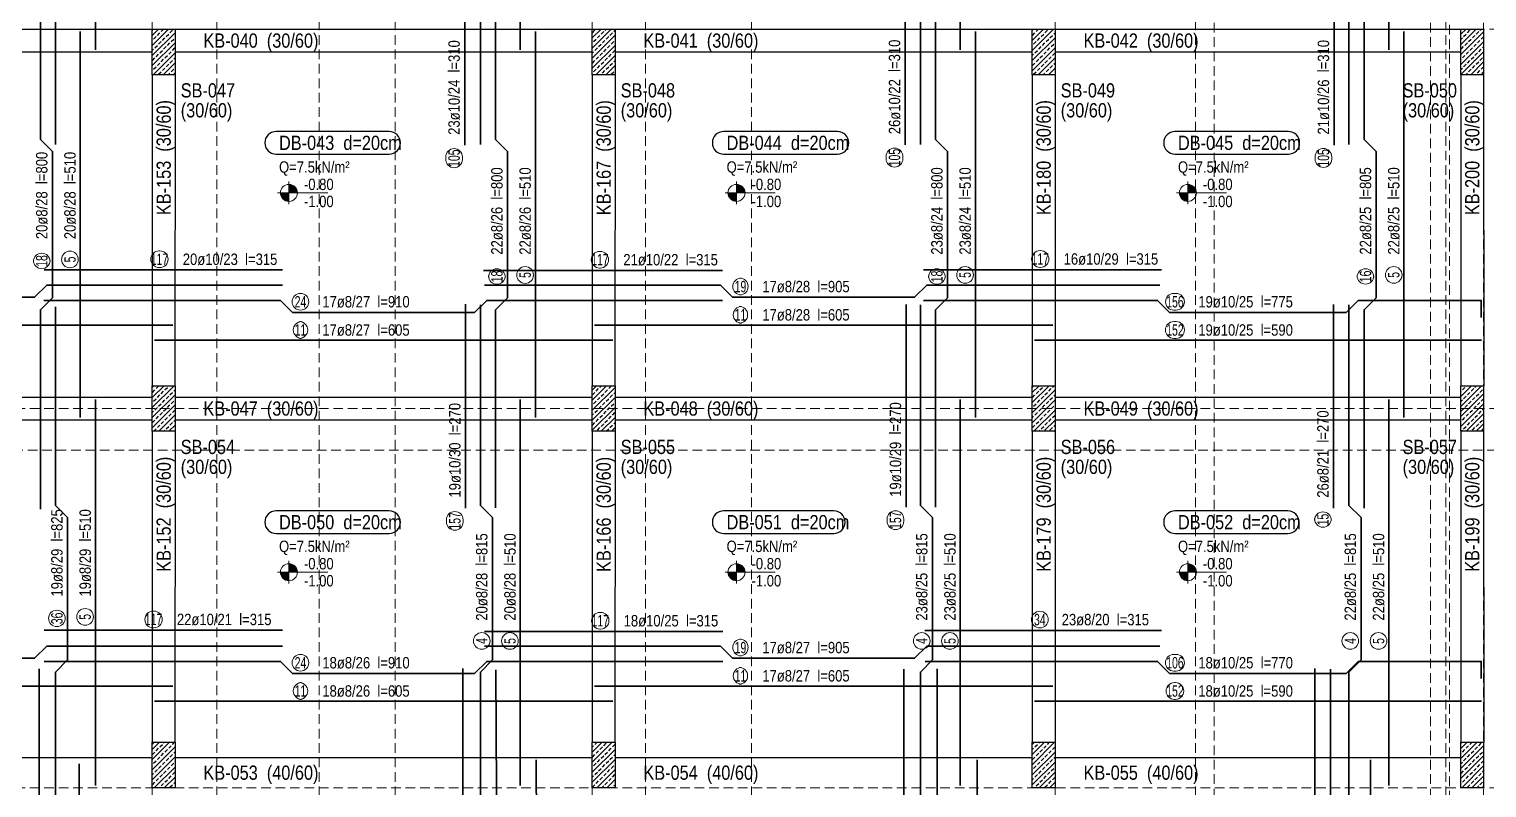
# Model space of a CAD drawing. Header units: millimetres. Extents: x 2300 to 11114, y 689 to 8824.
# Drawn here: x 5795 to 7716, y 3909 to 4909 of the extents above; entities that cross this region are included whole.
import ezdxf
from ezdxf.enums import TextEntityAlignment as Align

# ---------------------------------------------------------------- set-up
doc = ezdxf.new("R2010")
doc.units = ezdxf.units.MM
doc.linetypes.add('DASHED', pattern=[19.05, 12.7, -6.35])
for name, color, linetype, lineweight in [('AKS CIZGISI (BEYKENT)', 252, 'DASHED', 20), ('DONATI (BEYKENT)', 4, 'Continuous', 35), ('DONATI YAZISI (BEYKENT)', 3, 'Continuous', 20), ('DOSEME ISMI (BEYKENT)', 9, 'Continuous', 20), ('DOSEME PAFTA (BEYKENT)', 3, 'Continuous', 20), ('KIRIS (BEYKENT)', 2, 'Continuous', 30), ('KIRIS ISMI (BEYKENT)', 40, 'Continuous', 20), ('KOLON (BEYKENT)', 3, 'Continuous', 30), ('KOLON ISMI (BEYKENT)', 91, 'Continuous', 20), ('KOT CIZGI (BEYKENT)', 120, 'Continuous', 20), ('KOT YAZI (BEYKENT)', 7, 'Continuous', 20), ('POZ BALON (BEYKENT)', 14, 'Continuous', 20), ('POZ NO (BEYKENT)', 2, 'Continuous', 20), ('TARAMA (BEYKENT)', 252, 'Continuous', 25), ('YAZI (BEYKENT)', 140, 'Continuous', 20)]:
    doc.layers.add(name, color=color, linetype=linetype, lineweight=lineweight)
doc.styles.add('DONATI YAZISI (BEYKENT)', font='')
doc.styles.add('KOT (BEYKENT)', font='')
doc.styles.add('stastyle', font='RomanSTA.ttf')
doc.styles.add('YAZI (BEYKENT)', font='')
doc.styles.get('DONATI YAZISI (BEYKENT)').set_extended_font_data('Bahnschrift Light Condensed')
doc.styles.get('KOT (BEYKENT)').set_extended_font_data('Bahnschrift Light Condensed')
doc.styles.get('YAZI (BEYKENT)').set_extended_font_data('Bahnschrift Light Condensed')
pattern_1 = [(45, (705.027, 417.84), (-6.629126, 6.629126), []), (45, (711.6565, 417.84), (-6.629126, 6.629126), [4.6875, -2.34375])]

msp = doc.modelspace()

# ---------------------------------------------------------------- hatches: boundary and pattern name
at = {"layer": 'KOT CIZGI (BEYKENT)'}
h = msp.add_hatch(color=256, dxfattribs=at)
h.dxf.hatch_style = 1
h.paths.add_polyline_path([(6137.04, 4693.13), (6125.79, 4693.13, 0.4142136), (6137.04, 4681.88)])
h = msp.add_hatch(color=256, dxfattribs=at)
h.dxf.hatch_style = 1
h.paths.add_polyline_path([(6137.04, 4704.38), (6137.04, 4693.13), (6148.29, 4693.13, 0.4142136)])
h = msp.add_hatch(color=256, dxfattribs=at)
h.dxf.hatch_style = 1
h.paths.add_polyline_path([(6727.04, 4693.13), (6715.79, 4693.13, 0.4142136), (6727.04, 4681.88)])
h = msp.add_hatch(color=256, dxfattribs=at)
h.dxf.hatch_style = 1
h.paths.add_polyline_path([(6727.04, 4704.38), (6727.04, 4693.13), (6738.29, 4693.13, 0.4142136)])
h = msp.add_hatch(color=256, dxfattribs=at)
h.dxf.hatch_style = 1
h.paths.add_polyline_path([(7322.04, 4693.13), (7310.79, 4693.13, 0.4142136), (7322.04, 4681.88)])
h = msp.add_hatch(color=256, dxfattribs=at)
h.dxf.hatch_style = 1
h.paths.add_polyline_path([(7322.04, 4704.38), (7322.04, 4693.13), (7333.29, 4693.13, 0.4142136)])
h = msp.add_hatch(color=256, dxfattribs=at)
h.dxf.hatch_style = 1
h.paths.add_polyline_path([(6137.04, 4193.13), (6125.79, 4193.13, 0.4142136), (6137.04, 4181.88)])
h = msp.add_hatch(color=256, dxfattribs=at)
h.dxf.hatch_style = 1
h.paths.add_polyline_path([(6137.04, 4204.38), (6137.04, 4193.13), (6148.29, 4193.13, 0.4142136)])
h = msp.add_hatch(color=256, dxfattribs=at)
h.dxf.hatch_style = 1
h.paths.add_polyline_path([(6727.04, 4193.13), (6715.79, 4193.13, 0.4142136), (6727.04, 4181.88)])
h = msp.add_hatch(color=256, dxfattribs=at)
h.dxf.hatch_style = 1
h.paths.add_polyline_path([(6727.04, 4204.38), (6727.04, 4193.13), (6738.29, 4193.13, 0.4142136)])
h = msp.add_hatch(color=256, dxfattribs=at)
h.dxf.hatch_style = 1
h.paths.add_polyline_path([(7322.04, 4193.13), (7310.79, 4193.13, 0.4142136), (7322.04, 4181.88)])
h = msp.add_hatch(color=256, dxfattribs=at)
h.dxf.hatch_style = 1
h.paths.add_polyline_path([(7322.04, 4204.38), (7322.04, 4193.13), (7333.29, 4193.13, 0.4142136)])
at = {"layer": 'TARAMA (BEYKENT)'}
h = msp.add_hatch(dxfattribs=at)
h.set_pattern_fill('ANSI33', color=256, scale=1.5, style=0, pattern_type=0)
h.set_pattern_definition(pattern_1)
h.paths.add_polyline_path([(5956.88, 4908.91), (5986.88, 4908.91), (5986.88, 4848.91), (5956.88, 4848.91)], flags=0)
h = msp.add_hatch(dxfattribs=at)
h.set_pattern_fill('ANSI33', color=256, scale=1.5, style=0, pattern_type=0)
h.set_pattern_definition(pattern_1)
h.paths.add_polyline_path([(6536.88, 4908.91), (6566.88, 4908.91), (6566.88, 4848.91), (6536.88, 4848.91)], flags=0)
h = msp.add_hatch(dxfattribs=at)
h.set_pattern_fill('ANSI33', color=256, scale=1.5, style=0, pattern_type=0)
h.set_pattern_definition(pattern_1)
h.paths.add_polyline_path([(7116.88, 4908.91), (7146.88, 4908.91), (7146.88, 4848.91), (7116.88, 4848.91)], flags=0)
h = msp.add_hatch(dxfattribs=at)
h.set_pattern_fill('ANSI33', color=256, scale=1.5, style=0, pattern_type=0)
h.set_pattern_definition(pattern_1)
h.paths.add_polyline_path([(7681.88, 4908.91), (7711.88, 4908.91), (7711.88, 4848.91), (7681.88, 4848.91)], flags=0)
h = msp.add_hatch(dxfattribs=at)
h.set_pattern_fill('ANSI33', color=256, scale=1.5, style=0, pattern_type=0)
h.set_pattern_definition(pattern_1)
h.paths.add_polyline_path([(5956.88, 4438.91), (5986.88, 4438.91), (5986.88, 4378.91), (5956.88, 4378.91)], flags=0)
h = msp.add_hatch(dxfattribs=at)
h.set_pattern_fill('ANSI33', color=256, scale=1.5, style=0, pattern_type=0)
h.set_pattern_definition(pattern_1)
h.paths.add_polyline_path([(6536.88, 4438.91), (6566.88, 4438.91), (6566.88, 4378.91), (6536.88, 4378.91)], flags=0)
h = msp.add_hatch(dxfattribs=at)
h.set_pattern_fill('ANSI33', color=256, scale=1.5, style=0, pattern_type=0)
h.set_pattern_definition(pattern_1)
h.paths.add_polyline_path([(7116.88, 4438.91), (7146.88, 4438.91), (7146.88, 4378.91), (7116.88, 4378.91)], flags=0)
h = msp.add_hatch(dxfattribs=at)
h.set_pattern_fill('ANSI33', color=256, scale=1.5, style=0, pattern_type=0)
h.set_pattern_definition(pattern_1)
h.paths.add_polyline_path([(7681.88, 4438.91), (7711.88, 4438.91), (7711.88, 4378.91), (7681.88, 4378.91)], flags=0)
h = msp.add_hatch(dxfattribs=at)
h.set_pattern_fill('ANSI33', color=256, scale=1.5, style=0, pattern_type=0)
h.set_pattern_definition(pattern_1)
h.paths.add_polyline_path([(5956.88, 3968.91), (5986.88, 3968.91), (5986.88, 3908.91), (5956.88, 3908.91)], flags=0)
h = msp.add_hatch(dxfattribs=at)
h.set_pattern_fill('ANSI33', color=256, scale=1.5, style=0, pattern_type=0)
h.set_pattern_definition(pattern_1)
h.paths.add_polyline_path([(6536.88, 3968.91), (6566.88, 3968.91), (6566.88, 3908.91), (6536.88, 3908.91)], flags=0)
h = msp.add_hatch(dxfattribs=at)
h.set_pattern_fill('ANSI33', color=256, scale=1.5, style=0, pattern_type=0)
h.set_pattern_definition(pattern_1)
h.paths.add_polyline_path([(7116.88, 3968.91), (7146.88, 3968.91), (7146.88, 3908.91), (7116.88, 3908.91)], flags=0)
h = msp.add_hatch(dxfattribs=at)
h.set_pattern_fill('ANSI33', color=256, scale=1.5, style=0, pattern_type=0)
h.set_pattern_definition(pattern_1)
h.paths.add_polyline_path([(7681.88, 3968.91), (7711.88, 3968.91), (7711.88, 3908.91), (7681.88, 3908.91)], flags=0)

# ---------------------------------------------------------------- linework, layer by layer
at = {"layer": 'AKS CIZGISI (BEYKENT)'}
for p, q in [((7666.88, 748.91), (7666.88, 8543.91)), ((7356.88, 808.91), (7356.88, 8513.91)), ((7641.88, 808.91), (7641.88, 8483.91)), ((7711.88, 808.91), (7711.88, 8483.91)), ((5956.88, 868.91), (5956.88, 8453.91)), ((6041.88, 868.91), (6041.88, 8453.91)), ((6176.88, 868.91), (6176.88, 8453.91)), ((6276.88, 868.91), (6276.88, 8453.91)), ((6536.88, 868.91), (6536.88, 8453.91)), ((6606.88, 868.91), (6606.88, 8453.91)), ((6746.88, 868.91), (6746.88, 8453.91)), ((7146.88, 868.91), (7146.88, 8453.91)), ((7331.88, 868.91), (7331.88, 8453.91)), ((7661.88, 868.91), (7661.88, 8423.91)), ((3261.88, 4908.91), (10994.38, 4908.91)), ((3261.88, 4408.91), (10994.38, 4408.91)), ((3201.88, 4353.91), (11054.38, 4353.91)), ((3261.88, 3908.91), (10994.38, 3908.91))]:
    msp.add_line(p, q, dxfattribs=at)
at = {"layer": 'DONATI (BEYKENT)'}
for points in [[(5829.38, 4756.78), (5829.38, 5060.28), (5845.29, 5076.2), (5845.28, 5341.36), (5829.38, 5357.28), (5829.38, 5660.78)], [(6389.38, 4756.77), (6389.38, 5060.27), (6405.29, 5076.19), (6405.28, 5341.35), (6389.38, 5357.27), (6389.38, 5660.77)], [(6969.38, 4756.77), (6969.38, 5060.27), (6985.29, 5076.19), (6985.28, 5341.35), (6969.38, 5357.27), (6969.38, 5660.77)], [(7534.38, 4756.77), (7534.38, 5060.27), (7550.29, 5076.19), (7550.28, 5341.35), (7534.38, 5357.27), (7534.38, 5660.77)], [(5881.88, 4881.91), (5881.88, 5535.91)], [(6441.88, 4881.9), (6441.88, 5535.9)], [(7021.88, 4881.9), (7021.88, 5535.9)], [(7586.88, 4881.9), (7586.88, 5535.9)], [(5809.38, 4276.38), (5809.38, 4539.02), (5825.29, 4554.94), (5825.28, 4747.6), (5809.38, 4763.52), (5809.38, 5062.73)], [(6368.8, 4755.86), (6368.8, 5062.52)], [(6409.38, 4277.82), (6409.38, 4539.03), (6425.29, 4554.95), (6425.28, 4747.61), (6409.38, 4763.53), (6409.38, 5063.5)], [(6949.43, 4756.65), (6949.43, 5061.95)], [(6989.38, 4278.89), (6989.38, 4539.03), (7005.29, 4554.95), (7005.28, 4747.61), (6989.38, 4763.53), (6989.38, 5061.64)], [(7514.81, 4756.22), (7514.81, 5064.45)], [(7554.38, 4277.6), (7554.38, 4539.03), (7570.29, 4554.95), (7570.28, 4747.61), (7554.38, 4763.53), (7554.38, 5064.58)], [(5861.88, 4396.9), (5861.88, 4905.9)], [(6461.88, 4396.91), (6461.88, 4905.91)], [(7041.88, 4396.91), (7041.88, 4905.91)], [(7606.88, 4396.91), (7606.88, 4905.91)], [(5814.55, 4591.52), (6128.64, 4591.52)], [(6393.58, 4590.92), (6708.47, 4590.92)], [(6973.44, 4591.86), (7287.14, 4591.86)], [(5233.34, 4571.41), (5545.75, 4571.41), (5561.67, 4555.5), (5801.83, 4555.51), (5817.75, 4571.41), (6128.75, 4571.41)], [(6394.75, 4571.41), (6705.75, 4571.41), (6721.67, 4555.5), (6961.83, 4555.51), (6977.75, 4571.41), (7285, 4571.41)], [(5814, 4551.41), (6125.76, 4551.41), (6141.68, 4535.5), (6381.84, 4535.51), (6397.76, 4551.41), (6708.58, 4551.41)], [(5829.38, 3734.46), (5829.38, 4061.53), (5845.29, 4077.45), (5845.28, 4265.11), (5829.38, 4281.03), (5829.38, 4543.05)], [(6369.82, 4277.71), (6369.82, 4546.55)], [(6389.38, 3745.52), (6389.38, 4061.52), (6405.29, 4077.44), (6405.28, 4265.1), (6389.38, 4281.02), (6389.38, 4545.77)], [(6950.67, 4278.69), (6950.67, 4546.08)], [(6969.38, 3745.52), (6969.38, 4061.52), (6985.29, 4077.44), (6985.28, 4265.1), (6969.38, 4281.02), (6969.38, 4545.77)], [(6973.58, 4551.41), (7282.01, 4551.41), (7297.92, 4535.5), (7530.59, 4535.51), (7546.51, 4551.41), (7708.76, 4551.41), (7708.78, 4528.91)], [(7514.19, 4277.49), (7514.19, 4546.16)], [(7534.38, 3745.52), (7534.38, 4061.52), (7550.29, 4077.44), (7550.28, 4265.1), (7534.38, 4281.02), (7534.38, 4545.77)], [(5379.88, 4518.91), (5983.88, 4518.91)], [(6539.88, 4518.91), (7143.88, 4518.91)], [(5959.88, 4498.91), (6563.88, 4498.91)], [(7119.88, 4498.91), (7708.88, 4498.91)], [(5881.88, 3911.91), (5881.88, 4420.91)], [(6441.88, 3911.9), (6441.88, 4420.9)], [(7021.88, 3911.9), (7021.88, 4420.9)], [(7586.88, 3911.9), (7586.88, 4420.9)], [(5814.3, 4116.75), (6128.64, 4116.75)], [(6394.96, 4115.05), (6708.99, 4115.05)], [(6975.28, 4116.51), (7287.14, 4116.51)], [(5230.38, 4095.57), (5545.75, 4095.57), (5561.67, 4079.67), (5801.83, 4079.68), (5817.75, 4095.57), (6128.75, 4095.57)], [(6394.75, 4095.57), (6705.75, 4095.57), (6721.67, 4079.67), (6961.83, 4079.68), (6977.75, 4095.57), (7285, 4095.57)], [(5814.38, 4075.57), (6125.76, 4075.57), (6141.68, 4059.67), (6381.84, 4059.68), (6397.76, 4075.57), (6709.09, 4075.57)], [(6975.67, 4075.57), (7282.01, 4075.57), (7297.92, 4059.67), (7530.59, 4059.68), (7546.51, 4075.57), (7708.76, 4075.57), (7708.78, 4053.07)], [(5830.31, 3246.92), (5807.81, 3246.91), (5807.81, 3434.2), (5823.71, 3450.11), (5823.71, 3721.32), (5807.81, 3737.25), (5807.81, 4065.62)], [(6366.41, 3745.42), (6366.41, 4066.1)], [(6414.82, 3092.19), (6413.12, 3429.25), (6428.94, 3445.25), (6427.51, 3730.92), (6411.54, 3746.76), (6409.92, 4064.33)], [(6947.62, 3745.42), (6947.62, 4065.18)], [(6991.26, 3071.3), (6991.63, 3433.94), (7007.54, 3449.85), (7007.5, 3732.31), (6991.61, 3748.24), (6991.61, 4065.67)], [(7489.38, 3745.42), (7489.38, 4066.27)], [(7510.17, 3093.97), (7510.17, 3433.8), (7526.07, 3449.71), (7526.07, 3732.53), (7510.17, 3748.45), (7510.17, 4065.53)], [(5379.88, 4043.07), (5983.88, 4043.07)], [(6539.88, 4043.07), (7143.88, 4043.07)], [(5959.88, 4023.07), (6563.88, 4023.07)], [(7119.88, 4023.07), (7708.88, 4023.07)], [(5860.31, 3247.03), (5860.31, 3940.74)], [(6466.56, 3248.91), (6463.04, 3945.91)], [(7044.12, 3246.76), (7044.12, 3945.91)], [(7562.67, 3246.59), (7562.67, 3945.91)]]:
    msp.add_lwpolyline(points, dxfattribs=at)
at = {"layer": 'DOSEME PAFTA (BEYKENT)', "lineweight": -3}
for points in [[(6120.01, 4744.26), (6269.22, 4744.26, 1), (6269.22, 4773.93), (6120.01, 4773.93, 1)], [(6710.01, 4744.26), (6860.15, 4744.26, 1), (6860.15, 4773.93), (6710.01, 4773.93, 1)], [(7305.01, 4744.26), (7454.51, 4744.26, 1), (7454.51, 4773.93), (7305.01, 4773.93, 1)], [(6120.01, 4244.26), (6269.06, 4244.26, 1), (6269.06, 4273.93), (6120.01, 4273.93, 1)], [(6710.01, 4244.26), (6855.2, 4244.26, 1), (6855.2, 4273.93), (6710.01, 4273.93, 1)], [(7305.01, 4244.26), (7453.67, 4244.26, 1), (7453.67, 4273.93), (7305.01, 4273.93, 1)]]:
    msp.add_lwpolyline(points, format="xyb", close=True, dxfattribs=at)
at = {"layer": 'KIRIS (BEYKENT)'}
for p, q in [((5406.98, 4908.91), (5956.78, 4908.91)), ((5986.78, 4908.91), (6536.78, 4908.91)), ((6566.78, 4908.91), (7116.98, 4908.91)), ((7146.98, 4908.91), (7681.98, 4908.91)), ((5406.98, 4878.91), (5956.78, 4878.91)), ((5986.78, 4878.91), (6536.78, 4878.91)), ((6566.78, 4878.91), (7116.98, 4878.91)), ((7146.98, 4878.91), (7681.98, 4878.91)), ((5956.78, 4849.01), (5956.78, 4438.91)), ((5986.88, 4849.01), (5986.78, 4438.91)), ((6536.78, 4849.01), (6536.78, 4438.91)), ((6566.88, 4849.01), (6566.78, 4438.91)), ((7116.98, 4849.01), (7116.98, 4438.91)), ((7146.88, 4849.01), (7146.98, 4438.91)), ((7681.98, 4849.01), (7681.98, 4438.91)), ((7711.88, 4849.01), (7711.98, 4438.91)), ((5406.98, 4423.91), (5956.78, 4423.91)), ((5986.78, 4423.91), (6536.78, 4423.91)), ((6566.78, 4423.91), (7116.98, 4423.91)), ((7146.98, 4423.91), (7681.98, 4423.91)), ((5406.98, 4393.91), (5956.78, 4393.91)), ((5986.78, 4393.91), (6536.78, 4393.91)), ((6566.78, 4393.91), (7116.98, 4393.91)), ((7146.98, 4393.91), (7681.98, 4393.91)), ((5956.78, 4378.91), (5956.78, 3968.81)), ((5986.88, 4378.91), (5986.78, 3968.81)), ((6536.78, 4378.91), (6536.78, 3968.81)), ((6566.88, 4378.91), (6566.78, 3968.81)), ((7116.98, 4378.91), (7116.98, 3968.81)), ((7146.88, 4378.91), (7146.98, 3968.81)), ((7681.98, 4378.91), (7681.98, 3968.81)), ((7711.88, 4378.91), (7711.98, 3968.81)), ((5406.98, 3948.91), (5956.78, 3948.91)), ((5986.78, 3948.91), (6536.78, 3948.91)), ((6566.78, 3948.91), (7116.98, 3948.91)), ((7146.98, 3948.91), (7681.98, 3948.91))]:
    msp.add_line(p, q, dxfattribs=at)
at = {"layer": 'KOLON (BEYKENT)'}
for points in [[(5956.88, 4908.91), (5986.88, 4908.91), (5986.88, 4848.91), (5956.88, 4848.91)], [(6536.88, 4908.91), (6566.88, 4908.91), (6566.88, 4848.91), (6536.88, 4848.91)], [(7116.88, 4908.91), (7146.88, 4908.91), (7146.88, 4848.91), (7116.88, 4848.91)], [(7681.88, 4908.91), (7711.88, 4908.91), (7711.88, 4848.91), (7681.88, 4848.91)], [(5956.88, 4438.91), (5986.88, 4438.91), (5986.88, 4378.91), (5956.88, 4378.91)], [(6536.88, 4438.91), (6566.88, 4438.91), (6566.88, 4378.91), (6536.88, 4378.91)], [(7116.88, 4438.91), (7146.88, 4438.91), (7146.88, 4378.91), (7116.88, 4378.91)], [(7681.88, 4438.91), (7711.88, 4438.91), (7711.88, 4378.91), (7681.88, 4378.91)], [(5956.88, 3968.91), (5986.88, 3968.91), (5986.88, 3908.91), (5956.88, 3908.91)], [(6536.88, 3968.91), (6566.88, 3968.91), (6566.88, 3908.91), (6536.88, 3908.91)], [(7116.88, 3968.91), (7146.88, 3968.91), (7146.88, 3908.91), (7116.88, 3908.91)], [(7681.88, 3968.91), (7711.88, 3968.91), (7711.88, 3908.91), (7681.88, 3908.91)]]:
    msp.add_lwpolyline(points, close=True, dxfattribs=at)
at = {"layer": 'KOT CIZGI (BEYKENT)'}
for p, q in [((6137.04, 4708.13), (6137.04, 4678.13)), ((6727.04, 4708.13), (6727.04, 4678.13)), ((7322.04, 4708.13), (7322.04, 4678.13)), ((6122.04, 4693.13), (6188.08, 4693.13)), ((6712.04, 4693.13), (6778.08, 4693.13)), ((7307.04, 4693.13), (7373.08, 4693.13)), ((6122.04, 4193.13), (6188.08, 4193.13)), ((6137.04, 4208.13), (6137.04, 4178.13)), ((6712.04, 4193.13), (6778.08, 4193.13)), ((6727.04, 4208.13), (6727.04, 4178.13)), ((7307.04, 4193.13), (7373.08, 4193.13)), ((7322.04, 4208.13), (7322.04, 4178.13))]:
    msp.add_line(p, q, dxfattribs=at)
for centre in [(6137.04, 4693.13), (6727.04, 4693.13), (7322.04, 4693.13), (6137.04, 4193.13), (6727.04, 4193.13), (7322.04, 4193.13)]:
    msp.add_circle(centre, 11.25, dxfattribs=at)
at = {"layer": 'POZ BALON (BEYKENT)'}
for p, q in [((6343.66, 4737.35), (6343.66, 4740.45)), ((6365.66, 4737.35), (6365.66, 4740.45)), ((6924.29, 4738.15), (6924.29, 4741.25)), ((6946.29, 4738.15), (6946.29, 4741.25)), ((7489.68, 4737.71), (7489.68, 4740.81)), ((7511.68, 4737.71), (7511.68, 4740.81)), ((5965.85, 4616.66), (5966.75, 4616.66)), ((6546.57, 4616.06), (6547.46, 4616.06)), ((7127.03, 4616.99), (7127.93, 4616.99)), ((5800.14, 4604.13), (5800.14, 4602.62)), ((5822.14, 4604.13), (5822.14, 4602.62)), ((5965.85, 4594.66), (5966.75, 4594.66)), ((6546.57, 4594.06), (6547.46, 4594.06)), ((7127.03, 4594.99), (7127.93, 4594.99)), ((6400.14, 4583.65), (6400.14, 4582.15)), ((6422.14, 4583.65), (6422.14, 4582.15)), ((6733.12, 4580.64), (6731.37, 4580.64)), ((6980.14, 4583.71), (6980.14, 4582.21)), ((7002.14, 4583.71), (7002.14, 4582.21)), ((7545.14, 4583.9), (7545.14, 4582.15)), ((7567.14, 4583.9), (7567.14, 4582.15)), ((6152.27, 4560.64), (6152.24, 4560.64)), ((6733.12, 4558.64), (6731.37, 4558.64)), ((7303.55, 4560.64), (7306.46, 4560.64)), ((6152.27, 4538.64), (6152.24, 4538.64)), ((6733.75, 4543.41), (6730.72, 4543.41)), ((7303.55, 4538.64), (7306.46, 4538.64)), ((6153.76, 4523.41), (6150.73, 4523.41)), ((6733.75, 4521.41), (6730.72, 4521.41)), ((7303.47, 4523.41), (7306.51, 4523.41)), ((6153.76, 4501.41), (6150.73, 4501.41)), ((7303.47, 4501.41), (7306.51, 4501.41)), ((6344.68, 4259.41), (6344.68, 4262.11)), ((6366.68, 4259.41), (6366.68, 4262.11)), ((6925.53, 4260.33), (6925.53, 4263.15)), ((6947.53, 4260.33), (6947.53, 4263.15)), ((7489.05, 4263.39), (7489.05, 4261.7)), ((7511.05, 4263.39), (7511.05, 4261.7)), ((5820.14, 4132.49), (5820.14, 4132.04)), ((5842.14, 4132.49), (5842.14, 4132.04)), ((5958.11, 4141.89), (5959, 4141.89)), ((6547.03, 4140.19), (6547.93, 4140.19)), ((7126.83, 4141.65), (7126.98, 4141.65)), ((5958.11, 4119.89), (5959, 4119.89)), ((6547.03, 4118.19), (6547.93, 4118.19)), ((7126.83, 4119.65), (7126.98, 4119.65)), ((6733.12, 4104.81), (6731.37, 4104.81)), ((6152.27, 4084.81), (6152.24, 4084.81)), ((6733.12, 4082.81), (6731.37, 4082.81)), ((7303.5, 4084.81), (7306.51, 4084.81)), ((6152.27, 4062.81), (6152.24, 4062.81)), ((6733.75, 4067.57), (6730.72, 4067.57)), ((7303.5, 4062.81), (7306.51, 4062.81)), ((6153.76, 4047.57), (6150.73, 4047.57)), ((6733.75, 4045.57), (6730.72, 4045.57)), ((7304.39, 4047.57), (7305.59, 4047.57)), ((6153.76, 4025.57), (6150.73, 4025.57)), ((7304.39, 4025.57), (7305.59, 4025.57))]:
    msp.add_line(p, q, dxfattribs=at)
for centre in [(5848.38, 4605.36), (6448.38, 4584.89), (7028.38, 4584.94), (7593.38, 4585.01), (5868.38, 4134.25), (6391.14, 4102.5), (6428.38, 4102.49), (6971.14, 4102.55), (7008.38, 4102.53), (7536.14, 4102.55), (7573.38, 4102.54)]:
    msp.add_circle(centre, 11, dxfattribs=at)
for centre, start, end in [((6354.66, 4740.45), 0, 180), ((6935.29, 4741.25), 0, 180), ((7500.68, 4740.81), 0, 180), ((6354.66, 4737.35), 180, 0), ((6935.29, 4738.15), 180, 0), ((7500.68, 4737.71), 180, 0), ((5811.14, 4602.62), 0, 180), ((5965.85, 4605.66), 90, 270), ((5966.75, 4605.66), 270, 90), ((6546.57, 4605.06), 90, 270), ((6547.46, 4605.06), 270, 90), ((7127.03, 4605.99), 90, 270), ((7127.93, 4605.99), 270, 90), ((5811.14, 4604.13), 180, 0), ((6411.14, 4582.15), 0, 180), ((6991.14, 4582.21), 0, 180), ((7556.14, 4582.15), 0, 180), ((6411.14, 4583.65), 180, 0), ((6733.12, 4569.64), 90, 270), ((6731.37, 4569.64), 270, 90), ((6991.14, 4583.71), 180, 0), ((7556.14, 4583.9), 180, 0), ((6152.27, 4549.64), 90, 270), ((6152.24, 4549.64), 270, 90), ((7303.55, 4549.64), 90, 270), ((7306.46, 4549.64), 270, 90), ((6733.75, 4532.41), 90, 270), ((6730.72, 4532.41), 270, 90), ((6153.76, 4512.41), 90, 270), ((6150.73, 4512.41), 270, 90), ((7303.47, 4512.41), 90, 270), ((7306.51, 4512.41), 270, 90), ((6355.68, 4262.11), 0, 180), ((6936.53, 4263.15), 0, 180), ((7500.05, 4261.7), 0, 180), ((6355.68, 4259.41), 180, 0), ((6936.53, 4260.33), 180, 0), ((7500.05, 4263.39), 180, 0), ((5831.14, 4132.04), 0, 180), ((5831.14, 4132.49), 180, 0), ((5958.11, 4130.89), 90, 270), ((5959, 4130.89), 270, 90), ((6547.03, 4129.19), 90, 270), ((6547.93, 4129.19), 270, 90), ((7126.83, 4130.65), 90, 270), ((7126.98, 4130.65), 270, 90), ((6733.12, 4093.81), 90, 270), ((6731.37, 4093.81), 270, 90), ((6152.27, 4073.81), 90, 270), ((6152.24, 4073.81), 270, 90), ((7303.5, 4073.81), 90, 270), ((7306.51, 4073.81), 270, 90), ((6733.75, 4056.57), 90, 270), ((6730.72, 4056.57), 270, 90), ((6153.76, 4036.57), 90, 270), ((6150.73, 4036.57), 270, 90), ((7304.39, 4036.57), 90, 270), ((7305.59, 4036.57), 270, 90)]:
    msp.add_arc(centre, 11, start, end, dxfattribs=at)

# ---------------------------------------------------------------- texts
at = {"layer": 'DONATI (BEYKENT)', "style": 'stastyle'}
for s, p in [('& 1-.2- 1- 5- 5', (5881.88, 4881.91)), ('& 1-.2- 1- 5- 5', (6441.88, 4881.9)), ('& 1-.2- 1- 5.000001- 5.000001', (7021.88, 4881.9)), ('& 1-.2- 1- 4.999999- 4.999999', (7586.88, 4881.9)), ('& 1-.2- 1- 5.8- 5.65', (6539.88, 4518.91)), ('& 1-.2- 1- 5.5- 6.1', (5959.88, 4498.91)), ('& 1-.2- 1- 6.1- 0', (7119.88, 4498.91)), ('& 1-.2- 1- 5- 6.000001', (5861.88, 4396.9)), ('& 1-.2- 1- 5- 5.999999', (6461.88, 4396.91)), ('& 1-.2- 1- 5.000001- 6', (7041.88, 4396.91)), ('& 1-.2- 1- 4.999999- 6', (7606.88, 4396.91)), ('& 1-.2- 1- 5.8- 5.65', (6539.88, 4043.07)), ('& 1-.2- 1- 5.5- 6.1', (5959.88, 4023.07)), ('& 1-.2- 1- 6.1- 0', (7119.88, 4023.07)), ('& 1-.2- 1- 6.649997- 5', (5881.88, 3911.91)), ('& 1-.2- 1- 6.649998- 5', (6441.88, 3911.9)), ('& 1-.2- 1- 6.649999- 5.000001', (7021.88, 3911.9)), ('& 1-.2- 1- 6.649998- 4.999999', (7586.88, 3911.9))]:
    msp.add_text(s, height=0.00075, dxfattribs=at).set_placement(p)
at = {"layer": 'DONATI YAZISI (BEYKENT)', "style": 'DONATI YAZISI (BEYKENT)'}
for s, p in [(' 23ø10/24  l=310', (6362.16, 4764.9)), (' 26ø10/22  l=310', (6942.79, 4765.7)), (' 21ø10/26  l=310', (7508.18, 4765.26)), (' 20ø8/28  l=800', (5818.64, 4627.38)), (' 20ø8/28  l=510', (5855.88, 4627.36)), (' 22ø8/26  l=800', (6418.64, 4606.9)), (' 22ø8/26  l=510', (6455.88, 4606.89)), (' 23ø8/24  l=800', (6998.64, 4606.96)), (' 23ø8/24  l=510', (7035.88, 4606.94)), (' 22ø8/25  l=805', (7563.64, 4607.03)), (' 22ø8/25  l=510', (7600.88, 4607.01)), (' 19ø10/30  l=270', (6363.18, 4286.76)), (' 19ø10/29  l=270', (6944.03, 4287.74)), (' 26ø8/21  l=270', (7507.55, 4286.54)), (' 19ø8/29  l=825', (5838.64, 4156.27)), (' 19ø8/29  l=510', (5875.88, 4156.25)), (' 20ø8/28  l=815', (6398.64, 4124.5)), (' 20ø8/28  l=510', (6435.88, 4124.49)), (' 23ø8/25  l=815', (6978.64, 4124.55)), (' 23ø8/25  l=510', (7015.88, 4124.53)), (' 22ø8/25  l=815', (7543.64, 4124.55)), (' 22ø8/25  l=510', (7580.88, 4124.54))]:
    msp.add_text(s, height=15, rotation=90, dxfattribs=at).set_placement(p)
for s, p in [(' 20ø10/23  l=315', (5992.3, 4598.16)), (' 21ø10/22  l=315', (6573.02, 4597.56)), (' 16ø10/29  l=315', (7153.48, 4598.49)), (' 17ø8/28  l=905', (6756.25, 4562.14)), (' 17ø8/27  l=910', (6176.26, 4542.14)), (' 19ø10/25  l=775', (7331.01, 4542.14)), (' 17ø8/28  l=605', (6756.23, 4524.91)), (' 17ø8/27  l=605', (6176.24, 4504.91)), (' 19ø10/25  l=590', (7330.99, 4504.91)), (' 22ø10/21  l=315', (5984.56, 4123.39)), (' 18ø10/25  l=315', (6573.48, 4121.69)), (' 23ø8/20  l=315', (7150.9, 4123.15)), (' 17ø8/27  l=905', (6756.25, 4086.31)), (' 18ø8/26  l=910', (6176.26, 4066.31)), (' 18ø10/25  l=770', (7331.01, 4066.31)), (' 17ø8/27  l=605', (6756.23, 4049.07)), (' 18ø8/26  l=605', (6176.24, 4029.07)), (' 18ø10/25  l=590', (7330.99, 4029.07))]:
    msp.add_text(s, height=15, dxfattribs=at).set_placement(p)
at = {"layer": 'DOSEME ISMI (BEYKENT)', "style": 'YAZI (BEYKENT)'}
for s, p in [('DB-043  d=20cm', (6123.97, 4749.74)), ('DB-044  d=20cm', (6713.97, 4749.74)), ('DB-045  d=20cm', (7308.97, 4749.74)), ('DB-050  d=20cm', (6123.97, 4249.74)), ('DB-051  d=20cm', (6713.97, 4249.74)), ('DB-052  d=20cm', (7308.97, 4249.74))]:
    msp.add_text(s, height=18.75, dxfattribs=at).set_placement(p)
at = {"layer": 'KIRIS ISMI (BEYKENT)', "style": 'YAZI (BEYKENT)'}
for s, p in [('KB-040  (30/60)', (6024.28, 4884.53)), ('KB-041  (30/60)', (6604.28, 4884.53)), ('KB-042  (30/60)', (7184.48, 4884.53)), ('KB-047  (30/60)', (6024.28, 4399.53)), ('KB-048  (30/60)', (6604.28, 4399.53)), ('KB-049  (30/60)', (7184.48, 4399.53)), ('KB-053  (40/60)', (6024.28, 3919.53)), ('KB-054  (40/60)', (6604.28, 3919.53)), ('KB-055  (40/60)', (7184.48, 3919.53))]:
    msp.add_text(s, height=18.75, dxfattribs=at).set_placement(p)
for s, p in [('KB-153  (30/60)', (5981.27, 4663.87)), ('KB-167  (30/60)', (6561.27, 4663.74)), ('KB-180  (30/60)', (7141.27, 4663.82)), ('KB-200  (30/60)', (7706.27, 4663.77)), ('KB-152  (30/60)', (5981.27, 4193.78)), ('KB-166  (30/60)', (6561.27, 4193.56)), ('KB-179  (30/60)', (7141.27, 4193.72)), ('KB-199  (30/60)', (7706.27, 4193.72))]:
    msp.add_text(s, height=18.75, rotation=90, dxfattribs=at).set_placement(p)
at = {"layer": 'KOLON ISMI (BEYKENT)', "style": 'YAZI (BEYKENT)'}
for s, p in [('SB-047', (5994.38, 4818.91)), ('SB-048', (6574.38, 4818.91)), ('SB-049', (7154.39, 4818.91)), ('SB-050', (7605.11, 4818.91)), ('(30/60)', (5994.38, 4792.66)), ('(30/60)', (6574.38, 4792.66)), ('(30/60)', (7154.39, 4792.66)), ('(30/60)', (7605.11, 4792.66)), ('SB-054', (5994.38, 4348.91)), ('SB-055', (6574.38, 4348.91)), ('SB-056', (7154.39, 4348.91)), ('SB-057', (7605.11, 4348.91)), ('(30/60)', (5994.38, 4322.66)), ('(30/60)', (6574.38, 4322.66)), ('(30/60)', (7154.39, 4322.66)), ('(30/60)', (7605.11, 4322.66))]:
    msp.add_text(s, height=18.75, dxfattribs=at).set_placement(p)
at = {"layer": 'KOT YAZI (BEYKENT)', "style": 'KOT (BEYKENT)'}
for s, p in [(' -0.80', (6152.04, 4696.88)), (' -0.80', (6742.04, 4696.88)), (' -0.80', (7337.04, 4696.88)), (' -1.00', (6152.04, 4674.38)), (' -1.00', (6742.04, 4674.38)), (' -1.00', (7337.04, 4674.38)), (' -0.80', (6152.04, 4196.88)), (' -0.80', (6742.04, 4196.88)), (' -0.80', (7337.04, 4196.88)), (' -1.00', (6152.04, 4174.38)), (' -1.00', (6742.04, 4174.38)), (' -1.00', (7337.04, 4174.38))]:
    msp.add_text(s, height=15, dxfattribs=at).set_placement(p)
at = {"layer": 'POZ NO (BEYKENT)', "style": 'YAZI (BEYKENT)', "width": 0.8}
for s, p in [('105', (6354.66, 4738.9)), ('105', (6935.29, 4739.7)), ('105', (7500.68, 4739.26)), ('18', (5811.14, 4603.38)), ('5', (5848.38, 4605.36)), ('18', (6411.14, 4582.9)), ('5', (6448.38, 4584.89)), ('18', (6991.14, 4582.96)), ('5', (7028.38, 4584.94)), ('16', (7556.14, 4583.03)), ('5', (7593.38, 4585.01)), ('157', (6355.68, 4260.76)), ('157', (6936.53, 4261.74)), ('15', (7500.05, 4262.54)), ('36', (5831.14, 4132.27)), ('5', (5868.38, 4134.25)), ('4', (6391.14, 4102.5)), ('5', (6428.38, 4102.49)), ('4', (6971.14, 4102.55)), ('5', (7008.38, 4102.53)), ('4', (7536.14, 4102.55)), ('5', (7573.38, 4102.54))]:
    msp.add_text(s, height=15, rotation=90, dxfattribs=at).set_placement(p, align=Align.MIDDLE_CENTER)
for s, p in [('117', (5966.3, 4605.66)), ('117', (6547.02, 4605.06)), ('117', (7127.48, 4605.99)), ('19', (6732.25, 4569.64)), ('24', (6152.26, 4549.64)), ('156', (7305.01, 4549.64)), ('11', (6732.23, 4532.41)), ('11', (6152.24, 4512.41)), ('152', (7304.99, 4512.41)), ('117', (5958.56, 4130.89)), ('117', (6547.48, 4129.19)), ('34', (7126.9, 4130.65)), ('19', (6732.25, 4093.81)), ('24', (6152.26, 4073.81)), ('106', (7305.01, 4073.81)), ('11', (6732.23, 4056.57)), ('11', (6152.24, 4036.57)), ('152', (7304.99, 4036.57))]:
    msp.add_text(s, height=15, dxfattribs=at).set_placement(p, align=Align.MIDDLE_CENTER)
at = {"layer": 'YAZI (BEYKENT)', "style": 'YAZI (BEYKENT)'}
for p in [(6123.97, 4719.74), (6713.97, 4719.74), (7308.97, 4719.74), (6123.97, 4219.74), (6713.97, 4219.74), (7308.97, 4219.74)]:
    msp.add_text('Q=7.5kN/m²', height=15, dxfattribs=at).set_placement(p)

doc.saveas('drawing.dxf')
